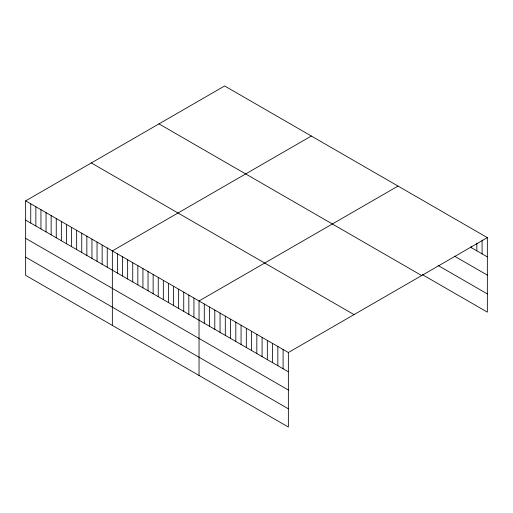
<?xml version="1.0" encoding="UTF-8"?>
<svg xmlns="http://www.w3.org/2000/svg" width="513" height="513" viewBox="0 0 513 513"><rect width="100%" height="100%" fill="white"/><g stroke="black" fill="none" stroke-linecap="round" stroke-linejoin="round"><path stroke-width="0.77" d="M25.65 200.859L288.357 352.527L288.357 427.034L25.65 275.359L25.65 200.859L224.643 85.966L487.35 237.641L487.35 312.141L422.334 274.602M311.34 136.022L112.341 250.908L112.341 325.409M398.03 186.072L199.038 300.958L199.038 375.465M288.357 352.527L487.35 237.641M470.274 247.042L487.35 256.898M454.512 256.167L487.35 275.128M438.096 265.471L487.35 293.911M158.979 123.883L421.68 275.552M91.32 162.942L354.021 314.616M25.65 220.115L288.357 371.784M25.65 238.346L288.357 390.015M25.65 257.128L288.357 408.803M482.098 240.001L482.098 253.864M476.84 243.13L476.84 250.831M471.588 246.259L471.588 247.798M283.099 349.494L283.099 368.751M277.847 346.461L277.847 365.718M272.595 343.428L272.595 362.685M267.337 340.395L267.337 359.651M262.085 337.362L262.085 356.618M256.827 334.329L256.827 353.585M251.575 331.295L251.575 350.552M246.323 328.262L246.323 347.519M241.065 325.229L241.065 344.486M235.813 322.196L235.813 341.453M230.561 319.163L230.561 338.42M225.303 316.13L225.303 335.387M220.051 313.097L220.051 332.353M214.8 310.064L214.8 329.32M209.541 307.031L209.541 326.287M204.289 303.991L204.289 323.254M193.933 298.015L193.933 317.271M188.835 295.071L188.835 314.328M183.737 292.128L183.737 311.385M178.639 289.185L178.639 308.441M173.535 286.241L173.535 305.498M168.437 283.298L168.437 302.555M163.339 280.354L163.339 299.611M158.241 277.405L158.241 296.668M153.137 274.461L153.137 293.718M148.039 271.518L148.039 290.775M142.941 268.575L142.941 287.831M137.843 265.631L137.843 284.888M132.739 262.688L132.739 281.945M127.641 259.745L127.641 279.001M122.543 256.795L122.543 276.058M117.445 253.852L117.445 273.108M107.243 247.965L107.243 267.222M102.145 245.022L102.145 264.278M97.047 242.078L97.047 261.335M91.942 239.135L91.942 258.392M86.844 236.185L86.844 255.448M81.747 233.242L81.747 252.505M76.649 230.299L76.649 249.555M71.544 227.355L71.544 246.612M66.446 224.412L66.446 243.669M61.348 221.469L61.348 240.725M56.25 218.525L56.25 237.782M51.146 215.582L51.146 234.839M46.048 212.632L46.048 231.895M40.95 209.689L40.95 228.945M35.852 206.745L35.852 226.002M30.748 203.802L30.748 223.059"/></g></svg>
